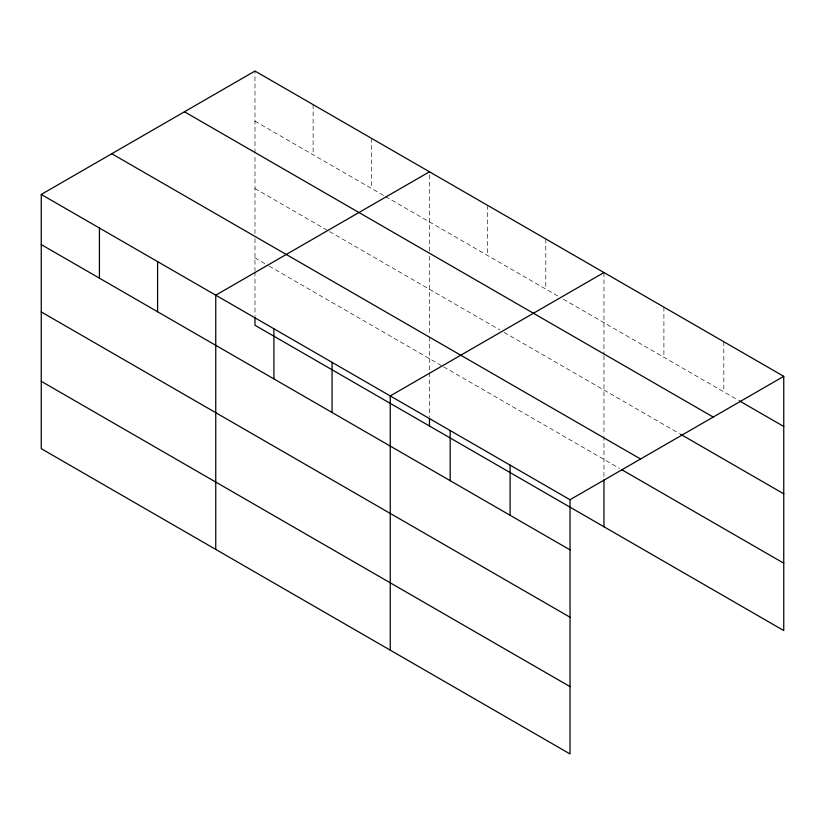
<?xml version="1.0" encoding="UTF-8"?>
<svg xmlns="http://www.w3.org/2000/svg" width="825" height="825" viewBox="0 0 825 825"><rect width="100%" height="100%" fill="white"/><g stroke="black" fill="none" stroke-linecap="round" stroke-linejoin="round"><path stroke-width="0.62" stroke-dasharray="4.12 3.09" d="M254.977 233.506L254.977 154.234M254.977 152.955L254.977 71.053M429.474 256.245L429.474 335.538M429.474 251.161L429.474 171.796M254.977 121.192L384.471 195.958M385.574 196.587L558.968 296.701M563.362 299.238L738.251 400.207M254.977 188.533L328.505 230.99M329.598 231.619L499.713 329.835M504.096 332.372L679.429 433.599M254.977 257.926L268.146 265.526M269.239 266.166L442.643 366.269M443.737 366.908L619.503 468.383M723.824 341.736L723.824 391.875M663.898 307.137L663.898 357.277M603.962 272.539L603.962 354.451M603.962 355.719L603.962 435.002M603.962 436.281L603.962 478.469M545.799 238.961L545.799 289.101M487.637 205.373L487.637 255.513M429.474 336.827L429.474 371.374M429.474 372.642L429.474 417.12M371.302 138.218L371.302 188.358M313.139 104.631L313.139 154.77M254.977 238.652L254.977 270.631M254.977 271.899L254.977 316.377"/><path stroke-width="1.24" d="M570.023 617.213L570.023 499.733L41.25 194.442L41.25 448.666L570.023 753.947L570.023 617.213L41.25 311.933M254.977 317.646L254.977 325.267L783.75 630.558L783.75 376.334L254.977 71.053L41.25 194.442M429.474 171.796L215.748 295.185L215.748 549.409M603.962 272.539L390.246 395.928L390.246 650.152M570.023 499.733L783.75 376.334M739.355 400.847L783.75 426.473M184.449 111.767L713.223 417.058M680.542 434.239L783.75 493.824M111.777 153.728L640.551 459.009M621.72 469.662L783.75 563.207M41.25 244.582L570.023 549.873M41.25 381.315L570.023 686.606M603.962 479.748L603.962 526.763M510.097 465.135L510.097 515.274M450.172 430.537L450.172 480.676M429.474 418.388L429.474 426.009M332.073 362.35L332.073 412.49M273.91 328.773L273.91 378.912M157.585 261.608L157.585 311.747M99.413 228.03L99.413 278.169"/></g></svg>
